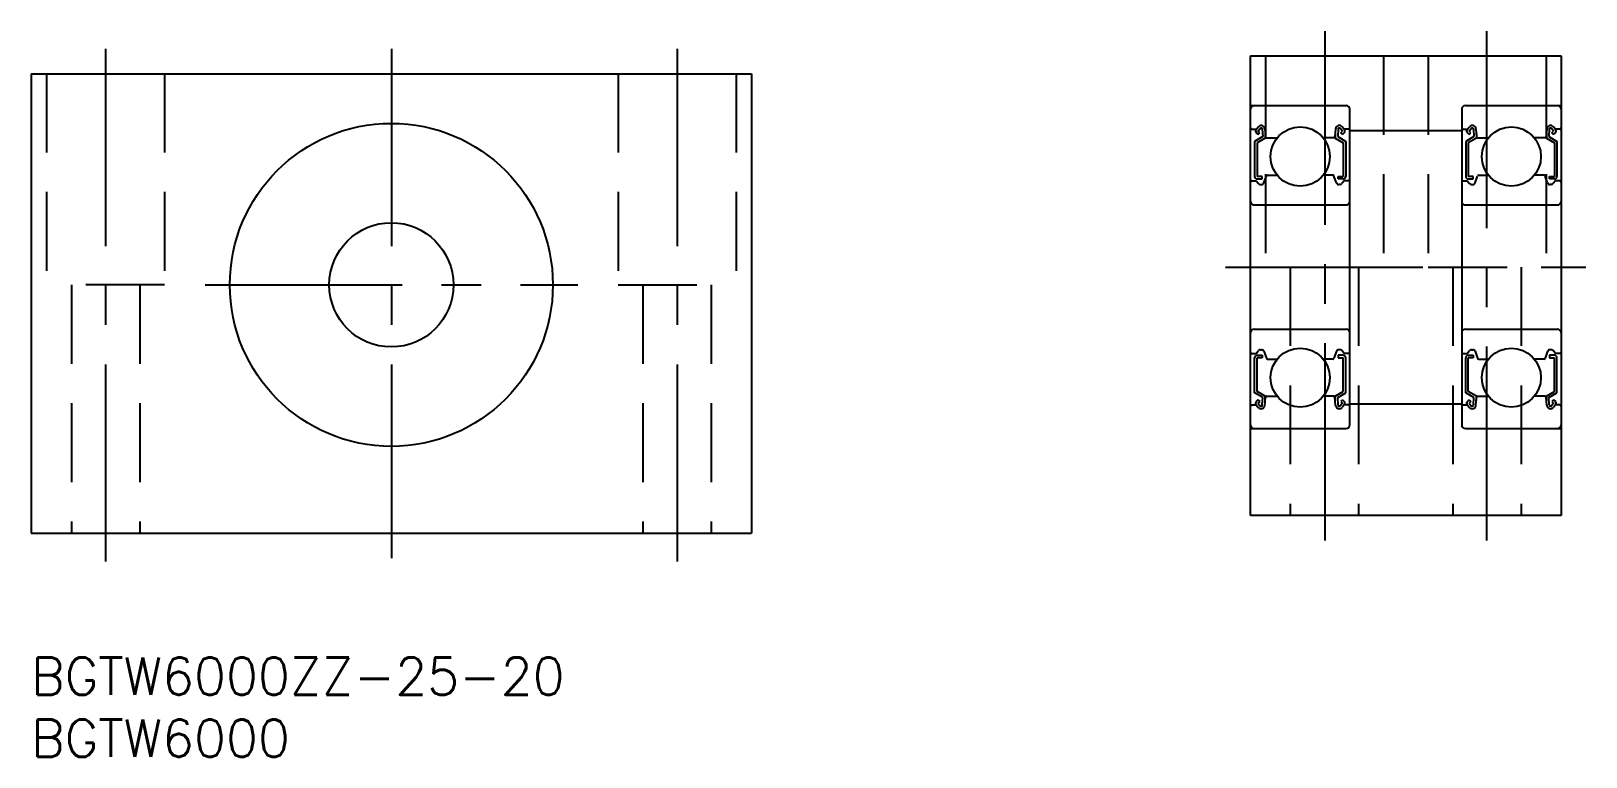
# Model space of a CAD drawing. Extents: x 0 to 125, y -8 to 50.
import ezdxf

# ---------------------------------------------------------------- set-up
doc = ezdxf.new("R2010")
doc.units = 0
doc.header["$LTSCALE"] = 0.5
doc.linetypes.add('CENTER', pattern=[50.8, 31.75, -6.35, 6.35, -6.35])
doc.linetypes.add('DASHED', pattern=[19.05, 12.7, -6.35])
for name, color, linetype in [('MSM_CENTER', 1, 'CENTER'), ('MSM_CONTINUOUS', 7, 'CONTINUOUS'), ('MSM_DASHED', 4, 'DASHED'), ('MSM_PART_NUMBER', 7, 'CONTINUOUS')]:
    doc.layers.add(name, color=color, linetype=linetype)
doc.styles.get("Standard").update_dxf_attribs({"font": 'txt.shx', "height": 3, "bigfont": 'bigfont.shx'})

# ---------------------------------------------------------------- blocks, each defined once
blk = doc.blocks.new('*U2')
at = {"layer": 'MSM_PART_NUMBER'}
blk.add_text('BGTW6000ZZ-25-20', height=3, dxfattribs=at).set_placement((0, -3))
blk = doc.blocks.new('*U3')
at = {"layer": 'MSM_PART_NUMBER'}
blk.add_text('BGTW6000', height=3, dxfattribs=at).set_placement((0, -8))

msp = doc.modelspace()

# ---------------------------------------------------------------- linework, layer by layer
at = {"layer": 'MSM_CENTER'}
for p, q in [((104.16, 9.43), (104.16, 50.43)), ((117.16, 50.43), (117.16, 9.43)), ((6, 49), (6, 6)), ((29, 49), (29, 8)), ((52, 49), (52, 6)), ((96.16, 31.43), (125.16, 31.43)), ((14, 30), (44, 30))]:
    msp.add_line(p, q, dxfattribs=at)
at = {"layer": 'MSM_CONTINUOUS'}
for p, q in [((98.16, 11.43), (98.16, 48.43)), ((98.16, 48.43), (123.16, 48.43)), ((123.16, 48.43), (123.16, 11.43)), ((0, 47), (0, 10)), ((0, 47), (58, 47)), ((58, 47), (58, 10)), ((98.16, 44.43), (105.86, 44.43)), ((106.16, 18.73), (106.16, 44.13)), ((115.16, 44.13), (115.16, 18.73)), ((115.46, 44.43), (123.16, 44.43)), ((98.61, 42.51), (98.78, 42.72)), ((98.76, 42.38), (98.93, 42.59)), ((105.56, 42.38), (105.39, 42.59)), ((105.71, 42.51), (105.54, 42.72)), ((115.61, 42.51), (115.78, 42.72)), ((115.76, 42.38), (115.93, 42.59)), ((122.56, 42.38), (122.39, 42.59)), ((122.71, 42.51), (122.54, 42.72)), ((98.26, 42.53), (98.62, 42.53)), ((99.14, 41.93), (98.49, 41.55)), ((98.49, 41.55), (98.49, 38.73)), ((98.76, 42.1), (98.62, 42.24)), ((99.34, 41.81), (98.69, 41.44)), ((98.69, 41.44), (98.69, 38.73)), ((98.9, 42.24), (98.76, 42.38)), ((98.76, 42.1), (98.9, 42.24)), ((99.11, 42.53), (99.14, 41.93)), ((99.31, 42.55), (99.36, 41.92)), ((99.34, 42.17), (99.34, 41.81)), ((99.46, 41.83), (100.31, 41.83)), ((104.86, 41.83), (104.01, 41.83)), ((105.01, 42.55), (104.96, 41.92)), ((104.98, 42.17), (104.98, 41.81)), ((104.98, 41.81), (105.63, 41.44)), ((105.21, 42.53), (105.18, 41.93)), ((105.18, 41.93), (105.83, 41.55)), ((105.42, 42.24), (105.56, 42.38)), ((105.56, 42.1), (105.42, 42.24)), ((105.56, 42.1), (105.7, 42.24)), ((105.63, 41.44), (105.63, 38.73)), ((106.06, 42.53), (105.7, 42.53)), ((105.83, 41.55), (105.83, 38.73)), ((106.16, 42.43), (115.16, 42.43)), ((115.26, 42.53), (115.62, 42.53)), ((116.14, 41.93), (115.49, 41.55)), ((115.49, 41.55), (115.49, 38.73)), ((115.76, 42.1), (115.62, 42.24)), ((116.34, 41.81), (115.69, 41.44)), ((115.69, 41.44), (115.69, 38.73)), ((115.9, 42.24), (115.76, 42.38)), ((115.76, 42.1), (115.9, 42.24)), ((116.11, 42.53), (116.14, 41.93)), ((116.31, 42.55), (116.36, 41.92)), ((116.34, 42.17), (116.34, 41.81)), ((116.46, 41.83), (117.31, 41.83)), ((121.86, 41.83), (121.01, 41.83)), ((122.01, 42.55), (121.96, 41.92)), ((121.98, 42.17), (121.98, 41.81)), ((121.98, 41.81), (122.63, 41.44)), ((122.21, 42.53), (122.18, 41.93)), ((122.18, 41.93), (122.83, 41.55)), ((122.42, 42.24), (122.56, 42.38)), ((122.56, 42.1), (122.42, 42.24)), ((122.56, 42.1), (122.7, 42.24)), ((122.63, 41.44), (122.63, 38.73)), ((123.06, 42.53), (122.7, 42.53)), ((122.83, 41.55), (122.83, 38.73)), ((99.53, 38.83), (100.31, 38.83)), ((104.79, 38.83), (104.01, 38.83)), ((116.53, 38.83), (117.31, 38.83)), ((121.79, 38.83), (121.01, 38.83)), ((98.26, 38.38), (98.61, 38.38)), ((98.61, 38.38), (98.8, 38.15)), ((99.09, 38.73), (98.69, 38.73)), ((98.69, 38.53), (99.09, 38.53)), ((98.95, 38.08), (99.05, 38.08)), ((99.09, 38.53), (99.09, 38.73)), ((99.24, 38.21), (99.44, 38.76)), ((105.08, 38.21), (104.88, 38.76)), ((105.23, 38.53), (105.23, 38.73)), ((105.23, 38.73), (105.63, 38.73)), ((105.63, 38.53), (105.23, 38.53)), ((105.37, 38.08), (105.27, 38.08)), ((105.71, 38.38), (105.52, 38.15)), ((106.06, 38.38), (105.71, 38.38)), ((115.26, 38.38), (115.61, 38.38)), ((115.61, 38.38), (115.8, 38.15)), ((116.09, 38.73), (115.69, 38.73)), ((115.69, 38.53), (116.09, 38.53)), ((115.95, 38.08), (116.05, 38.08)), ((116.09, 38.53), (116.09, 38.73)), ((116.24, 38.21), (116.44, 38.76)), ((122.08, 38.21), (121.88, 38.76)), ((122.23, 38.53), (122.23, 38.73)), ((122.23, 38.73), (122.63, 38.73)), ((122.63, 38.53), (122.23, 38.53)), ((122.37, 38.08), (122.27, 38.08)), ((122.71, 38.38), (122.52, 38.15)), ((123.06, 38.38), (122.71, 38.38)), ((98.46, 36.43), (105.86, 36.43)), ((115.46, 36.43), (122.86, 36.43)), ((98.46, 26.43), (105.86, 26.43)), ((115.46, 26.43), (122.86, 26.43)), ((98.26, 24.48), (98.61, 24.48)), ((98.49, 21.3), (98.49, 24.13)), ((98.61, 24.48), (98.8, 24.71)), ((98.69, 24.33), (99.09, 24.33)), ((98.69, 21.42), (98.69, 24.13)), ((99.09, 24.13), (98.69, 24.13)), ((98.95, 24.78), (99.05, 24.78)), ((99.09, 24.33), (99.09, 24.13)), ((99.24, 24.65), (99.44, 24.09)), ((99.53, 24.03), (100.31, 24.03)), ((104.79, 24.03), (104.01, 24.03)), ((105.08, 24.65), (104.88, 24.09)), ((105.23, 24.33), (105.23, 24.13)), ((105.63, 24.33), (105.23, 24.33)), ((105.23, 24.13), (105.63, 24.13)), ((105.37, 24.78), (105.27, 24.78)), ((105.71, 24.48), (105.52, 24.71)), ((105.63, 21.42), (105.63, 24.13)), ((106.06, 24.48), (105.71, 24.48)), ((105.83, 21.3), (105.83, 24.13)), ((115.26, 24.48), (115.61, 24.48)), ((115.49, 21.3), (115.49, 24.13)), ((115.61, 24.48), (115.8, 24.71)), ((115.69, 24.33), (116.09, 24.33)), ((115.69, 21.42), (115.69, 24.13)), ((116.09, 24.13), (115.69, 24.13)), ((115.95, 24.78), (116.05, 24.78)), ((116.09, 24.33), (116.09, 24.13)), ((116.24, 24.65), (116.44, 24.09)), ((116.53, 24.03), (117.31, 24.03)), ((121.79, 24.03), (121.01, 24.03)), ((122.08, 24.65), (121.88, 24.09)), ((122.23, 24.33), (122.23, 24.13)), ((122.63, 24.33), (122.23, 24.33)), ((122.23, 24.13), (122.63, 24.13)), ((122.37, 24.78), (122.27, 24.78)), ((122.71, 24.48), (122.52, 24.71)), ((122.63, 21.42), (122.63, 24.13)), ((123.06, 24.48), (122.71, 24.48)), ((122.83, 21.3), (122.83, 24.13)), ((99.14, 20.93), (98.49, 21.3)), ((99.34, 21.04), (98.69, 21.42)), ((104.98, 21.04), (105.63, 21.42)), ((105.18, 20.93), (105.83, 21.3)), ((116.14, 20.93), (115.49, 21.3)), ((116.34, 21.04), (115.69, 21.42)), ((121.98, 21.04), (122.63, 21.42)), ((122.18, 20.93), (122.83, 21.3)), ((98.26, 20.33), (98.62, 20.33)), ((98.61, 20.34), (98.78, 20.14)), ((98.76, 20.75), (98.62, 20.61)), ((98.76, 20.75), (98.9, 20.61)), ((98.9, 20.61), (98.76, 20.47)), ((98.76, 20.47), (98.93, 20.27)), ((99.11, 20.33), (99.14, 20.93)), ((99.31, 20.3), (99.36, 20.94)), ((99.34, 20.68), (99.34, 21.04)), ((99.46, 21.03), (100.31, 21.03)), ((104.86, 21.03), (104.01, 21.03)), ((105.01, 20.3), (104.96, 20.94)), ((104.98, 20.68), (104.98, 21.04)), ((105.21, 20.33), (105.18, 20.93)), ((105.56, 20.47), (105.39, 20.27)), ((105.56, 20.75), (105.42, 20.61)), ((105.42, 20.61), (105.56, 20.47)), ((105.71, 20.34), (105.54, 20.14)), ((105.56, 20.75), (105.7, 20.61)), ((106.06, 20.33), (105.7, 20.33)), ((106.16, 20.43), (115.16, 20.43)), ((115.26, 20.33), (115.62, 20.33)), ((115.61, 20.34), (115.78, 20.14)), ((115.76, 20.75), (115.62, 20.61)), ((115.76, 20.75), (115.9, 20.61)), ((115.9, 20.61), (115.76, 20.47)), ((115.76, 20.47), (115.93, 20.27)), ((116.11, 20.33), (116.14, 20.93)), ((116.31, 20.3), (116.36, 20.94)), ((116.34, 20.68), (116.34, 21.04)), ((116.46, 21.03), (117.31, 21.03)), ((121.86, 21.03), (121.01, 21.03)), ((122.01, 20.3), (121.96, 20.94)), ((121.98, 20.68), (121.98, 21.04)), ((122.21, 20.33), (122.18, 20.93)), ((122.56, 20.47), (122.39, 20.27)), ((122.56, 20.75), (122.42, 20.61)), ((122.42, 20.61), (122.56, 20.47)), ((122.71, 20.34), (122.54, 20.14)), ((122.56, 20.75), (122.7, 20.61)), ((123.06, 20.33), (122.7, 20.33)), ((98.16, 18.43), (105.86, 18.43)), ((115.46, 18.43), (123.16, 18.43)), ((123.16, 11.43), (98.16, 11.43)), ((0, 10), (58, 10))]:
    msp.add_line(p, q, dxfattribs=at)
for centre, radius in [((29, 30), 13), ((102.16, 40.33), 2.38), ((119.16, 40.33), 2.38), ((29, 30), 5), ((102.16, 22.53), 2.38), ((119.16, 22.53), 2.38)]:
    msp.add_circle(centre, radius, dxfattribs=at)
for centre, radius, start, end in [((98.46, 44.13), 0.3, 90, 180), ((105.86, 44.13), 0.3, 0, 90), ((115.46, 44.13), 0.3, 90, 180), ((122.86, 44.13), 0.3, 0, 90), ((98.26, 42.63), 0.1, 180, 270), ((99.01, 42.53), 0.3, 4.9354, 140.137), ((99.01, 42.52), 0.1, 3.1017, 139.9503), ((105.31, 42.53), 0.3, 39.863, 175.0646), ((105.31, 42.52), 0.1, 40.0497, 176.8983), ((106.06, 42.63), 0.1, 270, 0), ((115.26, 42.63), 0.1, 180, 270), ((116.01, 42.53), 0.3, 4.9354, 140.137), ((116.01, 42.52), 0.1, 3.1017, 139.9503), ((122.31, 42.53), 0.3, 39.863, 175.0646), ((122.31, 42.52), 0.1, 40.0497, 176.8983), ((123.06, 42.63), 0.1, 270, 0), ((98.76, 42.38), 0.2, 140.137, 225.002), ((99.46, 41.93), 0.1, 184.9354, 270), ((104.86, 41.93), 0.1, 270, 355.0646), ((105.56, 42.38), 0.2, 314.998, 39.863), ((115.76, 42.38), 0.2, 140.137, 225.002), ((116.46, 41.93), 0.1, 184.9354, 270), ((121.86, 41.93), 0.1, 270, 355.0646), ((122.56, 42.38), 0.2, 314.998, 39.863), ((99.53, 38.73), 0.1, 90, 159.9916), ((104.79, 38.73), 0.1, 20.0084, 90), ((116.53, 38.73), 0.1, 90, 159.9916), ((121.79, 38.73), 0.1, 20.0084, 90), ((98.26, 38.28), 0.1, 90, 180.8103), ((98.69, 38.73), 0.2, 180, 270), ((98.95, 38.28), 0.2, 219.9762, 270), ((99.05, 38.28), 0.2, 270, 339.9916), ((105.27, 38.28), 0.2, 200.0084, 270), ((105.37, 38.28), 0.2, 270, 320.0238), ((105.63, 38.73), 0.2, 270, 0), ((106.06, 38.28), 0.1, 359.1897, 90), ((115.26, 38.28), 0.1, 90, 180.8103), ((115.69, 38.73), 0.2, 180, 270), ((115.95, 38.28), 0.2, 219.9762, 270), ((116.05, 38.28), 0.2, 270, 339.9916), ((122.27, 38.28), 0.2, 200.0084, 270), ((122.37, 38.28), 0.2, 270, 320.0238), ((122.63, 38.73), 0.2, 270, 0), ((123.06, 38.28), 0.1, 359.1897, 90), ((98.46, 36.73), 0.3, 180, 270), ((105.86, 36.73), 0.3, 270, 0), ((115.46, 36.73), 0.3, 180, 270), ((122.86, 36.73), 0.3, 270, 0), ((98.46, 26.13), 0.3, 90, 180), ((105.86, 26.13), 0.3, 0, 90), ((115.46, 26.13), 0.3, 90, 180), ((122.86, 26.13), 0.3, 0, 90), ((98.26, 24.58), 0.1, 179.1897, 270), ((98.69, 24.13), 0.2, 90, 180), ((98.95, 24.58), 0.2, 90, 140.0238), ((99.05, 24.58), 0.2, 20.0084, 90), ((99.53, 24.13), 0.1, 200.0084, 270), ((104.79, 24.13), 0.1, 270, 339.9916), ((105.27, 24.58), 0.2, 90, 159.9916), ((105.37, 24.58), 0.2, 39.9762, 90), ((105.63, 24.13), 0.2, 0, 90), ((106.06, 24.58), 0.1, 270, 0.8103), ((115.26, 24.58), 0.1, 179.1897, 270), ((115.69, 24.13), 0.2, 90, 180), ((115.95, 24.58), 0.2, 90, 140.0238), ((116.05, 24.58), 0.2, 20.0084, 90), ((116.53, 24.13), 0.1, 200.0084, 270), ((121.79, 24.13), 0.1, 270, 339.9916), ((122.27, 24.58), 0.2, 90, 159.9916), ((122.37, 24.58), 0.2, 39.9762, 90), ((122.63, 24.13), 0.2, 0, 90), ((123.06, 24.58), 0.1, 270, 0.8103), ((98.26, 20.23), 0.1, 90, 180), ((98.76, 20.47), 0.2, 134.998, 219.863), ((99.01, 20.33), 0.3, 219.863, 355.0646), ((99.01, 20.33), 0.1, 220.0497, 356.8983), ((99.46, 20.93), 0.1, 90, 175.0646), ((104.86, 20.93), 0.1, 4.9354, 90), ((105.31, 20.33), 0.3, 184.9354, 320.137), ((105.31, 20.33), 0.1, 183.1017, 319.9503), ((105.56, 20.47), 0.2, 320.137, 45.002), ((106.06, 20.23), 0.1, 0, 90), ((115.26, 20.23), 0.1, 90, 180), ((115.76, 20.47), 0.2, 134.998, 219.863), ((116.01, 20.33), 0.3, 219.863, 355.0646), ((116.01, 20.33), 0.1, 220.0497, 356.8983), ((116.46, 20.93), 0.1, 90, 175.0646), ((121.86, 20.93), 0.1, 4.9354, 90), ((122.31, 20.33), 0.3, 184.9354, 320.137), ((122.31, 20.33), 0.1, 183.1017, 319.9503), ((122.56, 20.47), 0.2, 320.137, 45.002), ((123.06, 20.23), 0.1, 0, 90), ((98.46, 18.73), 0.3, 180, 270), ((105.86, 18.73), 0.3, 270, 0), ((115.46, 18.73), 0.3, 180, 270), ((122.86, 18.73), 0.3, 270, 0)]:
    msp.add_arc(centre, radius, start, end, dxfattribs=at)
at = {"layer": 'MSM_DASHED'}
for p, q in [((99.36, 48.43), (99.36, 31.43)), ((108.86, 48.43), (108.86, 31.43)), ((112.46, 48.43), (112.46, 31.43)), ((121.96, 48.43), (121.96, 31.43)), ((1.25, 47), (1.25, 30)), ((10.75, 47), (10.75, 30)), ((47.25, 47), (47.25, 30)), ((56.75, 47), (56.75, 30)), ((99.36, 31.43), (108.86, 31.43)), ((101.36, 31.43), (101.36, 11.43)), ((106.86, 31.43), (106.86, 11.43)), ((112.46, 31.43), (121.96, 31.43)), ((114.46, 31.43), (114.46, 11.43)), ((119.96, 31.43), (119.96, 11.43)), ((10.75, 30), (1.25, 30)), ((3.25, 30), (3.25, 10)), ((8.75, 30), (8.75, 10)), ((47.25, 30), (56.75, 30)), ((49.25, 30), (49.25, 10)), ((54.75, 30), (54.75, 10))]:
    msp.add_line(p, q, dxfattribs=at)

# ---------------------------------------------------------------- block references
at = {"layer": 'MSM_CONTINUOUS'}
for name in ['*U2', '*U3']:
    msp.add_blockref(name, (0, 0), dxfattribs=at)

doc.saveas('drawing.dxf')
